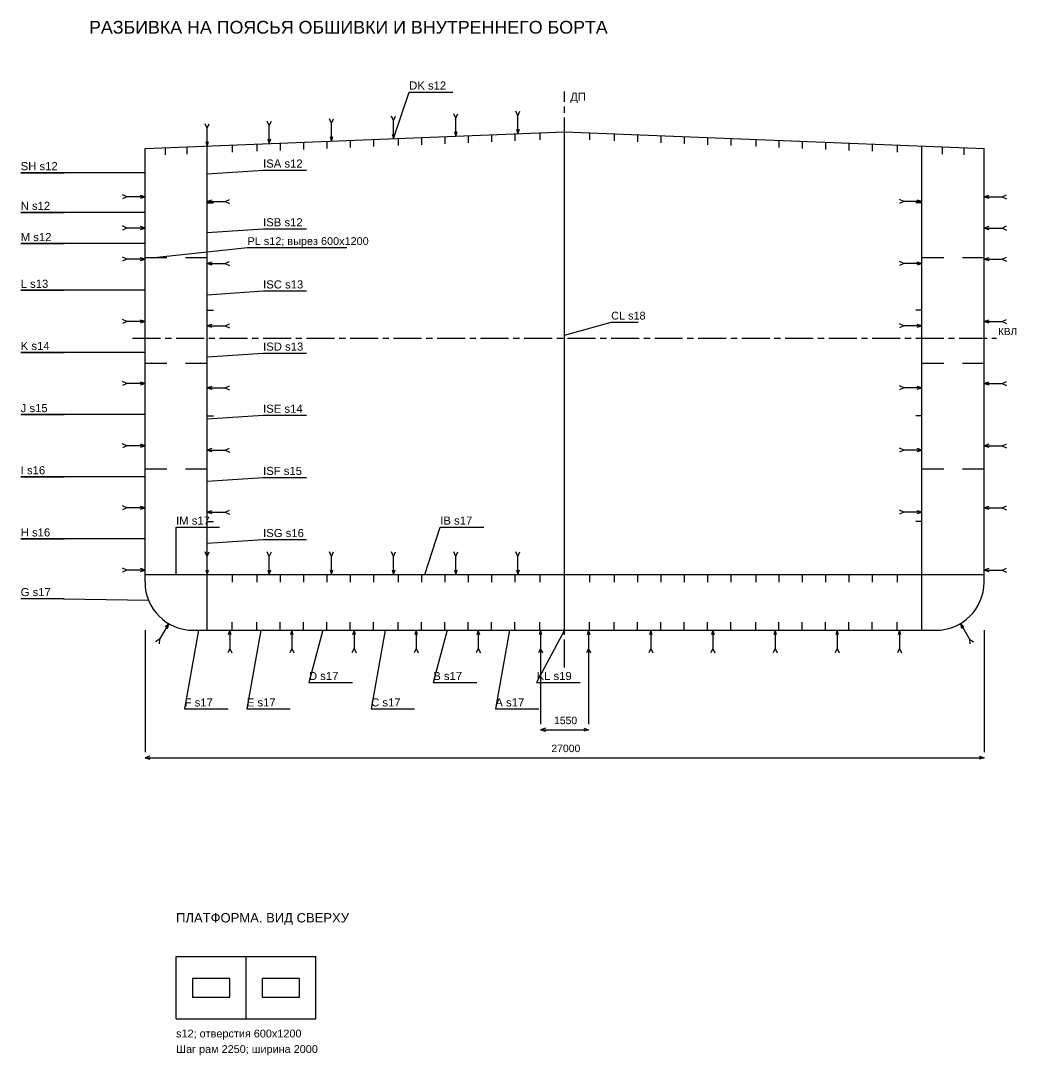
# Model space of a CAD drawing. Header units: millimetres. Extents: x -5500 to 159150, y -17410 to 188095.
# Drawn here: x 39000 to 71036, y -13675 to 19616 of the extents above; entities that cross this region are included whole.
import ezdxf

# ---------------------------------------------------------------- set-up
doc = ezdxf.new("R2010")
doc.units = ezdxf.units.MM
doc.linetypes.add('AXIS22', pattern=[1400, 900, -150, 200, -150])
for name, color, linetype in [('04_CENTER', 30, 'AXIS22'), ('04_DIM', 2, 'Continuous'), ('04_HULL', 4, 'Continuous'), ('04_MEMBER', 7, 'Continuous'), ('04_SEAM', 7, 'Continuous'), ('04_TEXT', 7, 'Continuous'), ('24_DETAIL', 4, 'Continuous'), ('24_TEXT', 7, 'Continuous')]:
    doc.layers.add(name, color=color, linetype=linetype)
doc.styles.add('RU', font='arial.ttf')

msp = doc.modelspace()

# ---------------------------------------------------------------- linework, layer by layer
at = {"layer": '04_CENTER'}
for p, q in [((56500, -1200), (56500, 17340)), ((42600, 9400), (70400, 9400))]:
    msp.add_line(p, q, dxfattribs=at)
at = {"layer": '04_DIM'}
for p, q in [((43000, 0), (43000, -3920)), ((55725, 0), (55725, -3020)), ((57275, 0), (57275, -3020)), ((70000, 0), (70000, -3920)), ((55725, -3200), (57275, -3200)), ((43000, -4100), (70000, -4100))]:
    msp.add_line(p, q, dxfattribs=at)
for points in [[(55885, -3150), (55725, -3200), (55885, -3250)], [(57115, -3150), (57275, -3200), (57115, -3250)], [(43160, -4050), (43000, -4100), (43160, -4150)], [(69840, -4050), (70000, -4100), (69840, -4150)]]:
    msp.add_lwpolyline(points, dxfattribs=at)
at = {"layer": '04_HULL'}
for p, q in [((56500, 0), (56500, 16040)), ((43000, 1550), (43000, 15500)), ((45000, 0), (45000, 15580)), ((68000, 0), (68000, 15580)), ((70000, 1550), (70000, 15500)), ((43000, 12000), (43700, 12000)), ((44300, 12000), (45000, 12000)), ((68000, 12000), (68700, 12000)), ((69300, 12000), (70000, 12000)), ((43000, 8600), (43700, 8600)), ((44300, 8600), (45000, 8600)), ((68000, 8600), (68700, 8600)), ((69300, 8600), (70000, 8600)), ((43000, 5200), (43700, 5200)), ((44300, 5200), (45000, 5200)), ((68000, 5200), (68700, 5200)), ((69300, 5200), (70000, 5200)), ((43000, 1800), (70000, 1800)), ((44550, 0), (68450, 0))]:
    msp.add_line(p, q, dxfattribs=at)
msp.add_lwpolyline([(43000, 15500), (56500, 16040), (70000, 15500)], dxfattribs=at)
for centre, start, end in [((44550, 1550), 180, 270), ((68450, 1550), 270, 360)]:
    msp.add_arc(centre, 1550, start, end, dxfattribs=at)
at = {"layer": '04_MEMBER'}
for p, q in [((55700, 16008), (55700, 15778)), ((57300, 16008), (57300, 15778)), ((47350, 15674), (47350, 15444)), ((48100, 15704), (48100, 15474)), ((48850, 15734), (48850, 15504)), ((49600, 15764), (49600, 15534)), ((50350, 15794), (50350, 15564)), ((51150, 15826), (51150, 15596)), ((51900, 15856), (51900, 15626)), ((52650, 15886), (52650, 15656)), ((53400, 15916), (53400, 15686)), ((54150, 15946), (54150, 15716)), ((54900, 15976), (54900, 15746)), ((58100, 15976), (58100, 15746)), ((58850, 15946), (58850, 15716)), ((59600, 15916), (59600, 15686)), ((60350, 15886), (60350, 15656)), ((61100, 15856), (61100, 15626)), ((61850, 15826), (61850, 15596)), ((62650, 15794), (62650, 15564)), ((63400, 15764), (63400, 15534)), ((64150, 15734), (64150, 15504)), ((64900, 15704), (64900, 15474)), ((65650, 15674), (65650, 15444)), ((43650, 15526), (43650, 15296)), ((44350, 15554), (44350, 15324)), ((45800, 15612), (45800, 15382)), ((46600, 15644), (46600, 15414)), ((66400, 15644), (66400, 15414)), ((67200, 15612), (67200, 15382)), ((68650, 15554), (68650, 15324)), ((69350, 15526), (69350, 15296)), ((45000, 13300), (45000, 14200)), ((68000, 13300), (68000, 14200)), ((45000, 13750), (45200, 13750)), ((68000, 13750), (67800, 13750)), ((45000, 9850), (45000, 10750)), ((68000, 9850), (68000, 10750)), ((45000, 10300), (45200, 10300)), ((68000, 10300), (67800, 10300)), ((45000, 6450), (45000, 7350)), ((68000, 6450), (68000, 7350)), ((45000, 6900), (45200, 6900)), ((68000, 6900), (67800, 6900)), ((45000, 3050), (45000, 3950)), ((68000, 3050), (68000, 3950)), ((45000, 3500), (45200, 3500)), ((68000, 3500), (67800, 3500)), ((45800, 1800), (45800, 1550)), ((46600, 1800), (46600, 1550)), ((47350, 1800), (47350, 1550)), ((48100, 1800), (48100, 1550)), ((48850, 1800), (48850, 1550)), ((49600, 1800), (49600, 1550)), ((50350, 1800), (50350, 1550)), ((51150, 1800), (51150, 1550)), ((51900, 1800), (51900, 1550)), ((52650, 1800), (52650, 1550)), ((53400, 1800), (53400, 1550)), ((54150, 1800), (54150, 1550)), ((54900, 1800), (54900, 1550)), ((55700, 1800), (55700, 1550)), ((57300, 1800), (57300, 1550)), ((58100, 1800), (58100, 1550)), ((58850, 1800), (58850, 1550)), ((59600, 1800), (59600, 1550)), ((60350, 1800), (60350, 1550)), ((61100, 1800), (61100, 1550)), ((61850, 1800), (61850, 1550)), ((62650, 1800), (62650, 1550)), ((63400, 1800), (63400, 1550)), ((64150, 1800), (64150, 1550)), ((64900, 1800), (64900, 1550)), ((65650, 1800), (65650, 1550)), ((66400, 1800), (66400, 1550)), ((67200, 1800), (67200, 1550)), ((45800, 0), (45800, 260)), ((46600, 0), (46600, 260)), ((47350, 0), (47350, 260)), ((48100, 0), (48100, 260)), ((48850, 0), (48850, 260)), ((49600, 0), (49600, 260)), ((50350, 0), (50350, 260)), ((51150, 0), (51150, 260)), ((51900, 0), (51900, 260)), ((52650, 0), (52650, 260)), ((53400, 0), (53400, 260)), ((54150, 0), (54150, 260)), ((54900, 0), (54900, 260)), ((55700, 0), (55700, 260)), ((57300, 0), (57300, 260)), ((58100, 0), (58100, 260)), ((58850, 0), (58850, 260)), ((59600, 0), (59600, 260)), ((60350, 0), (60350, 260)), ((61100, 0), (61100, 260)), ((61850, 0), (61850, 260)), ((62650, 0), (62650, 260)), ((63400, 0), (63400, 260)), ((64150, 0), (64150, 260)), ((64900, 0), (64900, 260)), ((65650, 0), (65650, 260)), ((66400, 0), (66400, 260)), ((67200, 0), (67200, 260))]:
    msp.add_line(p, q, dxfattribs=at)
at = {"layer": '04_SEAM'}
for p, q in [((55000, 16560), (54935, 16700)), ((55000, 16560), (55065, 16700)), ((47000, 16240), (46935, 16380)), ((47000, 16240), (47065, 16380)), ((49000, 16320), (48935, 16460)), ((49000, 16320), (49065, 16460)), ((49000, 15740), (49000, 16320)), ((51000, 16400), (50935, 16540)), ((51000, 16400), (51065, 16540)), ((51000, 15820), (51000, 16400)), ((53000, 16480), (52935, 16620)), ((53000, 16480), (53065, 16620)), ((53000, 15900), (53000, 16480)), ((55000, 15980), (55000, 16560)), ((45000, 16160), (44935, 16300)), ((45000, 16160), (45065, 16300)), ((45000, 15580), (45000, 16160)), ((47000, 15660), (47000, 16240)), ((42420, 13950), (42280, 14015)), ((70580, 13950), (70720, 14015)), ((42420, 13950), (42280, 13885)), ((43000, 13950), (42420, 13950)), ((45000, 13800), (45580, 13800)), ((45580, 13800), (45720, 13865)), ((45580, 13800), (45720, 13735)), ((67420, 13800), (67280, 13865)), ((67420, 13800), (67280, 13735)), ((68000, 13800), (67420, 13800)), ((70000, 13950), (70580, 13950)), ((70580, 13950), (70720, 13885)), ((42420, 12945), (42280, 13010)), ((70580, 12945), (70720, 13010)), ((42420, 12945), (42280, 12880)), ((43000, 12945), (42420, 12945)), ((70000, 12945), (70580, 12945)), ((70580, 12945), (70720, 12880)), ((42420, 11940), (42280, 12005)), ((70580, 11940), (70720, 12005)), ((42420, 11940), (42280, 11875)), ((43000, 11940), (42420, 11940)), ((45000, 11800), (45580, 11800)), ((45580, 11800), (45720, 11865)), ((45580, 11800), (45720, 11735)), ((67420, 11800), (67280, 11865)), ((67420, 11800), (67280, 11735)), ((68000, 11800), (67420, 11800)), ((70000, 11940), (70580, 11940)), ((70580, 11940), (70720, 11875)), ((42420, 9940), (42280, 10005)), ((70580, 9940), (70720, 10005)), ((42420, 9940), (42280, 9875)), ((43000, 9940), (42420, 9940)), ((45000, 9800), (45580, 9800)), ((45580, 9800), (45720, 9865)), ((45580, 9800), (45720, 9735)), ((67420, 9800), (67280, 9865)), ((67420, 9800), (67280, 9735)), ((68000, 9800), (67420, 9800)), ((70000, 9940), (70580, 9940)), ((70580, 9940), (70720, 9875)), ((42420, 7940), (42280, 8005)), ((70580, 7940), (70720, 8005)), ((42420, 7940), (42280, 7875)), ((43000, 7940), (42420, 7940)), ((45000, 7800), (45580, 7800)), ((45580, 7800), (45720, 7865)), ((45580, 7800), (45720, 7735)), ((67420, 7800), (67280, 7865)), ((67420, 7800), (67280, 7735)), ((68000, 7800), (67420, 7800)), ((70000, 7940), (70580, 7940)), ((70580, 7940), (70720, 7875)), ((42420, 5940), (42280, 6005)), ((70580, 5940), (70720, 6005)), ((42420, 5940), (42280, 5875)), ((43000, 5940), (42420, 5940)), ((45000, 5800), (45580, 5800)), ((45580, 5800), (45720, 5865)), ((45580, 5800), (45720, 5735)), ((67420, 5800), (67280, 5865)), ((67420, 5800), (67280, 5735)), ((68000, 5800), (67420, 5800)), ((70000, 5940), (70580, 5940)), ((70580, 5940), (70720, 5875)), ((42420, 3940), (42280, 4005)), ((70580, 3940), (70720, 4005)), ((42420, 3940), (42280, 3875)), ((43000, 3940), (42420, 3940)), ((45000, 3800), (45580, 3800)), ((45580, 3800), (45720, 3865)), ((45580, 3800), (45720, 3735)), ((67420, 3800), (67280, 3865)), ((67420, 3800), (67280, 3735)), ((68000, 3800), (67420, 3800)), ((70000, 3940), (70580, 3940)), ((70580, 3940), (70720, 3875)), ((45000, 2380), (44935, 2520)), ((45000, 2380), (45065, 2520)), ((45000, 1800), (45000, 2380)), ((47000, 2380), (46935, 2520)), ((47000, 2380), (47065, 2520)), ((47000, 1800), (47000, 2380)), ((49000, 2380), (48935, 2520)), ((49000, 2380), (49065, 2520)), ((49000, 1800), (49000, 2380)), ((51000, 2380), (50935, 2520)), ((51000, 2380), (51065, 2520)), ((51000, 1800), (51000, 2380)), ((53000, 2380), (52935, 2520)), ((53000, 2380), (53065, 2520)), ((53000, 1800), (53000, 2380)), ((55000, 2380), (54935, 2520)), ((55000, 2380), (55065, 2520)), ((55000, 1800), (55000, 2380)), ((42420, 1940), (42280, 2005)), ((70580, 1940), (70720, 2005)), ((42420, 1940), (42280, 1875)), ((43000, 1940), (42420, 1940)), ((70000, 1940), (70580, 1940)), ((70580, 1940), (70720, 1875)), ((43763, 214), (43469, -285)), ((45725, 0), (45725, -580)), ((47725, 0), (47725, -580)), ((49725, 0), (49725, -580)), ((51725, 0), (51725, -580)), ((53725, 0), (53725, -580)), ((55725, 0), (55725, -580)), ((57275, 0), (57275, -580)), ((59275, 0), (59275, -580)), ((61275, 0), (61275, -580)), ((63275, 0), (63275, -580)), ((65275, 0), (65275, -580)), ((67275, 0), (67275, -580)), ((69237, 214), (69531, -285)), ((43469, -285), (43342, -373)), ((43469, -285), (43454, -439)), ((69531, -285), (69546, -439)), ((69531, -285), (69658, -373)), ((45725, -580), (45660, -720)), ((45725, -580), (45790, -720)), ((47725, -580), (47660, -720)), ((47725, -580), (47790, -720)), ((49725, -580), (49660, -720)), ((49725, -580), (49790, -720)), ((51725, -580), (51660, -720)), ((51725, -580), (51790, -720)), ((53725, -580), (53660, -720)), ((53725, -580), (53790, -720)), ((55725, -580), (55660, -720)), ((55725, -580), (55790, -720)), ((57275, -580), (57210, -720)), ((57275, -580), (57340, -720)), ((59275, -580), (59210, -720)), ((59275, -580), (59340, -720)), ((61275, -580), (61210, -720)), ((61275, -580), (61340, -720)), ((63275, -580), (63210, -720)), ((63275, -580), (63340, -720)), ((65275, -580), (65210, -720)), ((65275, -580), (65340, -720)), ((67275, -580), (67210, -720)), ((67275, -580), (67340, -720))]:
    msp.add_line(p, q, dxfattribs=at)
for points in [[(51000, 15820), (51500, 17320), (52900, 17320)], [(52955, 16050), (53000, 15900), (53045, 16050)], [(54955, 16130), (55000, 15980), (55045, 16130)], [(44955, 15730), (45000, 15580), (45045, 15730)], [(46955, 15810), (47000, 15660), (47045, 15810)], [(48955, 15890), (49000, 15740), (49045, 15890)], [(50955, 15970), (51000, 15820), (51045, 15970)], [(43000, 14725), (39000, 14725), (40400, 14725)], [(45000, 14690), (46800, 14810), (48200, 14810)], [(42850, 13905), (43000, 13950), (42850, 13995)], [(70150, 13995), (70000, 13950), (70150, 13905)], [(45150, 13845), (45000, 13800), (45150, 13755)], [(67850, 13755), (68000, 13800), (67850, 13845)], [(43000, 13448), (39000, 13448), (40400, 13448)], [(42850, 12900), (43000, 12945), (42850, 12990)], [(70150, 12990), (70000, 12945), (70150, 12900)], [(45000, 12800), (46800, 12920), (48200, 12920)], [(43000, 12443), (39000, 12443), (40400, 12443)], [(42850, 11895), (43000, 11940), (42850, 11985)], [(70150, 11985), (70000, 11940), (70150, 11895)], [(45150, 11845), (45000, 11800), (45150, 11755)], [(67850, 11755), (68000, 11800), (67850, 11845)], [(43000, 10940), (39000, 10940), (40400, 10940)], [(45000, 10800), (46800, 10920), (48200, 10920)], [(42850, 9895), (43000, 9940), (42850, 9985)], [(45150, 9845), (45000, 9800), (45150, 9755)], [(67850, 9755), (68000, 9800), (67850, 9845)], [(70150, 9985), (70000, 9940), (70150, 9895)], [(43000, 8940), (39000, 8940), (40400, 8940)], [(45000, 8800), (46800, 8920), (48200, 8920)], [(42850, 7895), (43000, 7940), (42850, 7985)], [(45150, 7845), (45000, 7800), (45150, 7755)], [(67850, 7755), (68000, 7800), (67850, 7845)], [(70150, 7985), (70000, 7940), (70150, 7895)], [(43000, 6940), (39000, 6940), (40400, 6940)], [(45000, 6800), (46800, 6920), (48200, 6920)], [(42850, 5895), (43000, 5940), (42850, 5985)], [(45150, 5845), (45000, 5800), (45150, 5755)], [(67850, 5755), (68000, 5800), (67850, 5845)], [(70150, 5985), (70000, 5940), (70150, 5895)], [(43000, 4940), (39000, 4940), (40400, 4940)], [(45000, 4800), (46800, 4920), (48200, 4920)], [(42850, 3895), (43000, 3940), (42850, 3985)], [(45150, 3845), (45000, 3800), (45150, 3755)], [(67850, 3755), (68000, 3800), (67850, 3845)], [(70150, 3985), (70000, 3940), (70150, 3895)], [(44000, 1800), (44000, 3320), (45400, 3320)], [(52000, 1800), (52500, 3320), (53900, 3320)], [(43000, 2940), (39000, 2940), (40400, 2940)], [(45000, 2800), (46800, 2920), (48200, 2920)], [(42850, 1895), (43000, 1940), (42850, 1985)], [(44955, 1950), (45000, 1800), (45045, 1950)], [(46955, 1950), (47000, 1800), (47045, 1950)], [(48955, 1950), (49000, 1800), (49045, 1950)], [(50955, 1950), (51000, 1800), (51045, 1950)], [(52955, 1950), (53000, 1800), (53045, 1950)], [(54955, 1950), (55000, 1800), (55045, 1950)], [(70150, 1985), (70000, 1940), (70150, 1895)], [(43118, 956), (39000, 1020), (40400, 1020)], [(43726, 62), (43763, 214), (43649, 108)], [(44725, 0), (44275, -2530), (45675, -2530)], [(45770, -150), (45725, 0), (45680, -150)], [(46725, 0), (46275, -2530), (47675, -2530)], [(47770, -150), (47725, 0), (47680, -150)], [(48725, 0), (48275, -1680), (49675, -1680)], [(49770, -150), (49725, 0), (49680, -150)], [(50725, 0), (50275, -2530), (51675, -2530)], [(51770, -150), (51725, 0), (51680, -150)], [(52725, 0), (52275, -1680), (53675, -1680)], [(53770, -150), (53725, 0), (53680, -150)], [(54725, 0), (54275, -2530), (55675, -2530)], [(56500, 0), (55600, -1680), (57000, -1680)], [(55770, -150), (55725, 0), (55680, -150)], [(57320, -150), (57275, 0), (57230, -150)], [(59320, -150), (59275, 0), (59230, -150)], [(61320, -150), (61275, 0), (61230, -150)], [(63320, -150), (63275, 0), (63230, -150)], [(65320, -150), (65275, 0), (65230, -150)], [(67320, -150), (67275, 0), (67230, -150)], [(69351, 108), (69237, 214), (69274, 62)]]:
    msp.add_lwpolyline(points, dxfattribs=at)
at = {"layer": '24_DETAIL'}
for p, q in [((44000, -10500), (48500, -10500)), ((44000, -12500), (44000, -10500)), ((46250, -12500), (46250, -10500)), ((48500, -12500), (48500, -10500)), ((44000, -12500), (48500, -12500))]:
    msp.add_line(p, q, dxfattribs=at)
for points in [[(44525, -11800), (45725, -11800), (45725, -11200), (44525, -11200)], [(46775, -11800), (47975, -11800), (47975, -11200), (46775, -11200)]]:
    msp.add_lwpolyline(points, close=True, dxfattribs=at)
at = {"layer": '24_TEXT'}
for points in [[(43300, 12000), (46300, 12320), (49490, 12320)], [(56500, 9500), (58000, 9920), (58870, 9920)]]:
    msp.add_lwpolyline(points, dxfattribs=at)

# ---------------------------------------------------------------- texts
at = {"layer": '04_DIM', "style": 'RU'}
for s, p in [('1550', (56160, -3020)), ('27000', (56075, -3920))]:
    msp.add_text(s, height=240, dxfattribs=at).set_placement(p)
at = {"layer": '04_TEXT', "style": 'RU'}
for s, height, p in [('РАЗБИВКА НА ПОЯСЬЯ ОБШИВКИ И ВНУТРЕННЕГО БОРТА', 410, (41200, 19200)), ('DK s12', 260, (51500, 17400)), ('ДП', 260, (56680, 17040)), ('SH s12', 260, (39000, 14805)), ('ISA s12', 260, (46800, 14890)), ('N s12', 260, (39000, 13528)), ('ISB s12', 260, (46800, 13000)), ('M s12', 260, (39000, 12523)), ('L s13', 260, (39000, 11020)), ('ISC s13', 260, (46800, 11000)), ('КВЛ', 230, (70450, 9500)), ('K s14', 260, (39000, 9020)), ('ISD s13', 260, (46800, 9000)), ('J s15', 260, (39000, 7020)), ('ISE s14', 260, (46800, 7000)), ('I s16', 260, (39000, 5020)), ('ISF s15', 260, (46800, 5000)), ('IM s17', 260, (44000, 3400)), ('IB s17', 260, (52500, 3400)), ('H s16', 260, (39000, 3020)), ('ISG s16', 260, (46800, 3000)), ('G s17', 260, (39000, 1100)), ('D s17', 260, (48275, -1600)), ('B s17', 260, (52275, -1600)), ('KL s19', 260, (55600, -1600)), ('F s17', 260, (44275, -2450)), ('E s17', 260, (46275, -2450)), ('C s17', 260, (50275, -2450)), ('A s17', 260, (54275, -2450))]:
    msp.add_text(s, height=height, dxfattribs=at).set_placement(p)
at = {"layer": '24_TEXT', "style": 'RU'}
for s, height, p in [('PL s12; вырез 600x1200', 250, (46300, 12400)), ('CL s18', 250, (58000, 10000)), ('ПЛАТФОРМА. ВИД СВЕРХУ', 300, (44000, -9400)), ('s12; отверстия 600x1200', 250, (44000, -13100)), ('Шаг рам 2250; ширина 2000', 250, (44000, -13600))]:
    msp.add_text(s, height=height, dxfattribs=at).set_placement(p)

doc.saveas('drawing.dxf')
